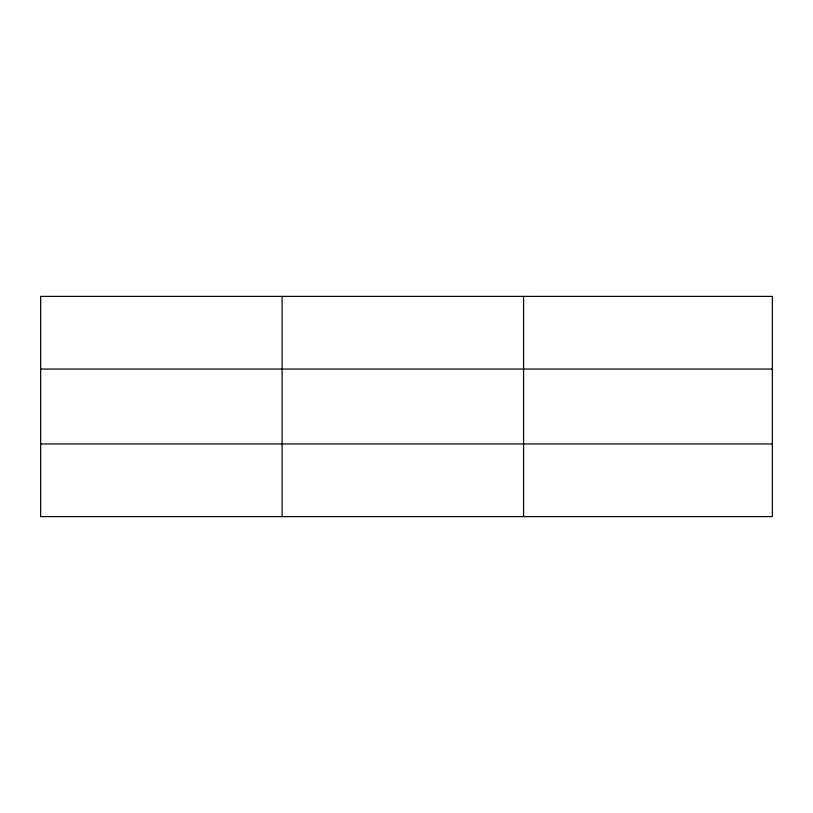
<?xml version="1.0" encoding="UTF-8"?>
<svg xmlns="http://www.w3.org/2000/svg" width="813" height="813" viewBox="0 0 813 813"><rect width="100%" height="100%" fill="white"/><g stroke="black" fill="none" stroke-linecap="round" stroke-linejoin="round"><path stroke-width="1.22" d="M282.111 296.389L282.111 516.611M523.572 296.389L523.572 516.611M772.35 443.939L772.35 516.611L40.65 516.611L40.65 296.389L772.35 296.399L772.35 443.939L40.65 443.939M40.65 369.061L772.35 369.061"/></g></svg>
